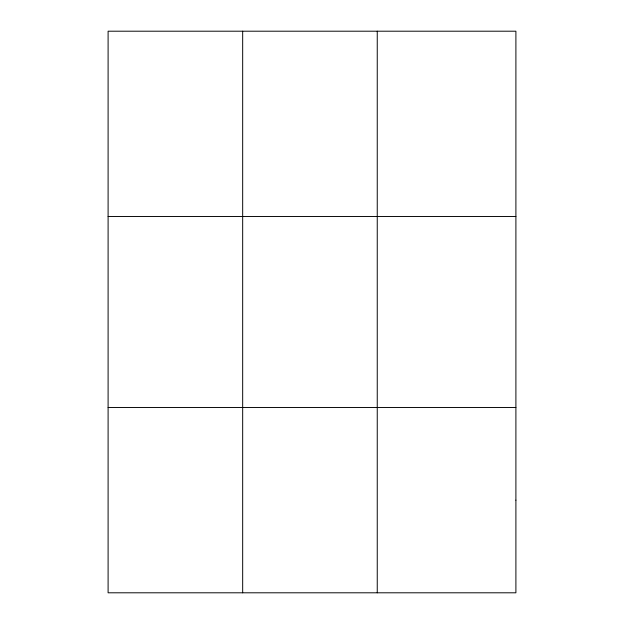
<?xml version="1.0" encoding="UTF-8"?>
<svg xmlns="http://www.w3.org/2000/svg" width="624" height="624" viewBox="0 0 624 624"><rect width="100%" height="100%" fill="white"/><g stroke="black" fill="none" stroke-linecap="round" stroke-linejoin="round"><path stroke-width="0.94" d="M242.674 592.8L242.674 31.2M377.247 592.8L377.247 31.2M108.1 216.528L515.9 216.528M108.1 407.472L515.9 407.472M515.9 500.136L515.9 592.8L108.1 592.8L108.1 31.2L515.9 31.2L515.9 500.136"/></g></svg>
